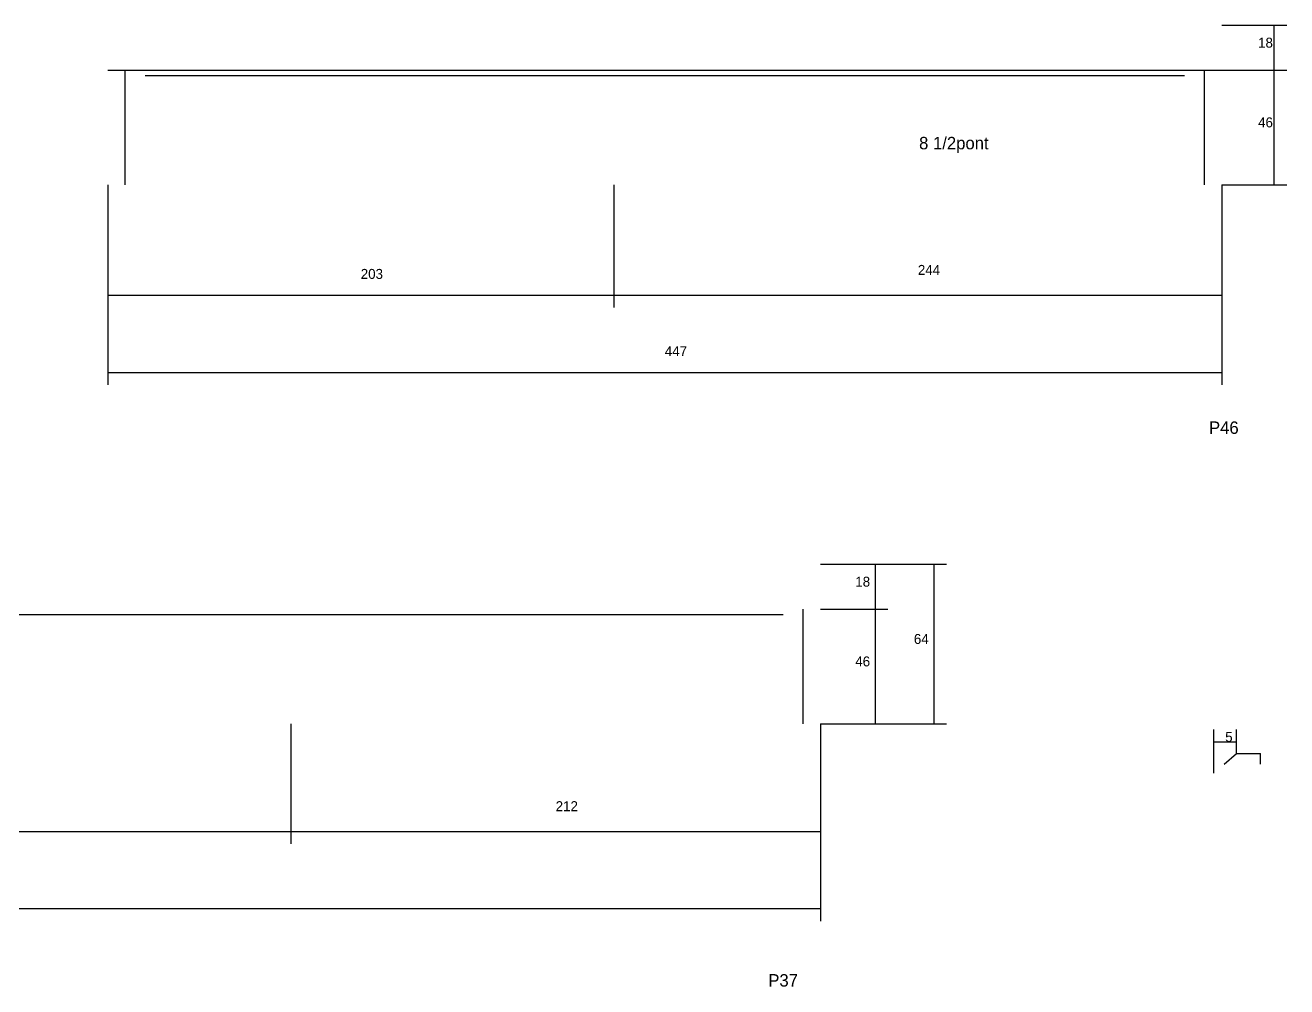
# Model space of a CAD drawing. Header units: metres. Extents: x -10353 to -7596, y 9675 to 10974.
# Drawn here: x -9614 to -9108, y 10473 to 10859 of the extents above; entities that cross this region are included whole.
import ezdxf

# ---------------------------------------------------------------- set-up
doc = ezdxf.new("R2010")
doc.units = ezdxf.units.M
for name, color, linetype in [('COTA', 4, 'Continuous'), ('Cota Seção (2x)', 4, 'Continuous'), ('NOMENCLATURA', 7, 'Continuous'), ('Painéis', 200, 'Continuous'), ('SARR_2.2x7', 40, 'Continuous')]:
    doc.layers.add(name, color=color, linetype=linetype)

msp = doc.modelspace()

# ---------------------------------------------------------------- linework, layer by layer
at = {"layer": 'COTA'}
for p, q in [((-9133.8, 10858.7), (-9107.8, 10858.7)), ((-9112.8, 10840.7), (-9112.8, 10858.7)), ((-9133.8, 10840.7), (-9107.8, 10840.7)), ((-9133.8, 10840.7), (-9107.8, 10840.7)), ((-9112.8, 10794.7), (-9112.8, 10840.7)), ((-9580.8, 10794.7), (-9580.8, 10714.4)), ((-9580.8, 10794.7), (-9580.8, 10745.4)), ((-9377.8, 10794.7), (-9377.8, 10745.4)), ((-9377.8, 10794.7), (-9377.8, 10745.4)), ((-9133.8, 10794.7), (-9133.8, 10745.4)), ((-9133.8, 10794.7), (-9133.8, 10714.4)), ((-9133.8, 10794.7), (-9107.8, 10794.7)), ((-9580.8, 10750.4), (-9377.8, 10750.4)), ((-9377.8, 10750.4), (-9133.8, 10750.4)), ((-9580.8, 10719.4), (-9133.8, 10719.4)), ((-9294.8, 10642.4), (-9267.8, 10642.4)), ((-9294.8, 10642.4), (-9244.3, 10642.4)), ((-9272.8, 10624.4), (-9272.8, 10642.4)), ((-9249.3, 10578.4), (-9249.3, 10642.4)), ((-9294.8, 10624.4), (-9267.8, 10624.4)), ((-9294.8, 10624.4), (-9267.8, 10624.4)), ((-9272.8, 10578.4), (-9272.8, 10624.4)), ((-9507.3, 10578.4), (-9507.3, 10530.2)), ((-9507.3, 10578.4), (-9507.3, 10530.2)), ((-9294.8, 10578.4), (-9267.8, 10578.4)), ((-9294.8, 10578.4), (-9244.3, 10578.4)), ((-9294.8, 10578.4), (-9294.8, 10530.2)), ((-9294.8, 10578.4), (-9294.8, 10499.2)), ((-9751.3, 10535.2), (-9507.3, 10535.2)), ((-9507.3, 10535.2), (-9294.8, 10535.2)), ((-10239.3, 10504.2), (-9294.8, 10504.2))]:
    msp.add_line(p, q, dxfattribs=at)
at = {"layer": 'Cota Seção (2x)'}
for p, q in [((-9137.1, 10558.5), (-9137.1, 10576.1)), ((-9127.9, 10566.5), (-9127.9, 10576.1)), ((-9137.1, 10571.1), (-9127.9, 10571.1))]:
    msp.add_line(p, q, dxfattribs=at)
at = {"layer": 'Painéis'}
for q in [(-9133.8, 10840.7), (-9377.8, 10840.7)]:
    msp.add_line((-9580.8, 10840.7), q, dxfattribs=at)
at = {"layer": 'SARR_2.2x7'}
for p, q in [((-9573.8, 10794.7), (-9573.8, 10840.7)), ((-9140.8, 10794.7), (-9140.8, 10840.7)), ((-9565.8, 10838.5), (-9377.8, 10838.5)), ((-9377.8, 10838.5), (-9148.8, 10838.5)), ((-9301.8, 10578.4), (-9301.8, 10624.4)), ((-9727.3, 10622.2), (-9507.3, 10622.2)), ((-9507.3, 10622.2), (-9309.8, 10622.2)), ((-9132.9, 10562.1), (-9127.9, 10566.5)), ((-9127.9, 10566.5), (-9118.3, 10566.5)), ((-9118.3, 10562.1), (-9118.3, 10566.5))]:
    msp.add_line(p, q, dxfattribs=at)

# ---------------------------------------------------------------- texts
at = {"layer": 'COTA'}
for s, p in [('18', (-9119.3, 10849.7)), ('46', (-9119.3, 10817.7)), ('203', (-9479.3, 10756.9)), ('244', (-9255.8, 10758.5)), ('447', (-9357.3, 10725.9)), ('18', (-9280.9, 10633.4)), ('64', (-9257.4, 10610.4)), ('46', (-9280.9, 10601.4)), ('212', (-9401.1, 10543.3))]:
    msp.add_text(s, height=4, dxfattribs=at).set_placement(p)
at = {"layer": 'Cota Seção (2x)'}
msp.add_text('5', height=4, dxfattribs=at).set_placement((-9132.5, 10571.1))
at = {"layer": 'NOMENCLATURA'}
for s, p in [('8 1/2pont', (-9255.3, 10808.9)), ('P46', (-9139, 10694.7)), ('P37', (-9315.8, 10472.9))]:
    msp.add_text(s, height=5, dxfattribs=at).set_placement(p)

doc.saveas('drawing.dxf')
